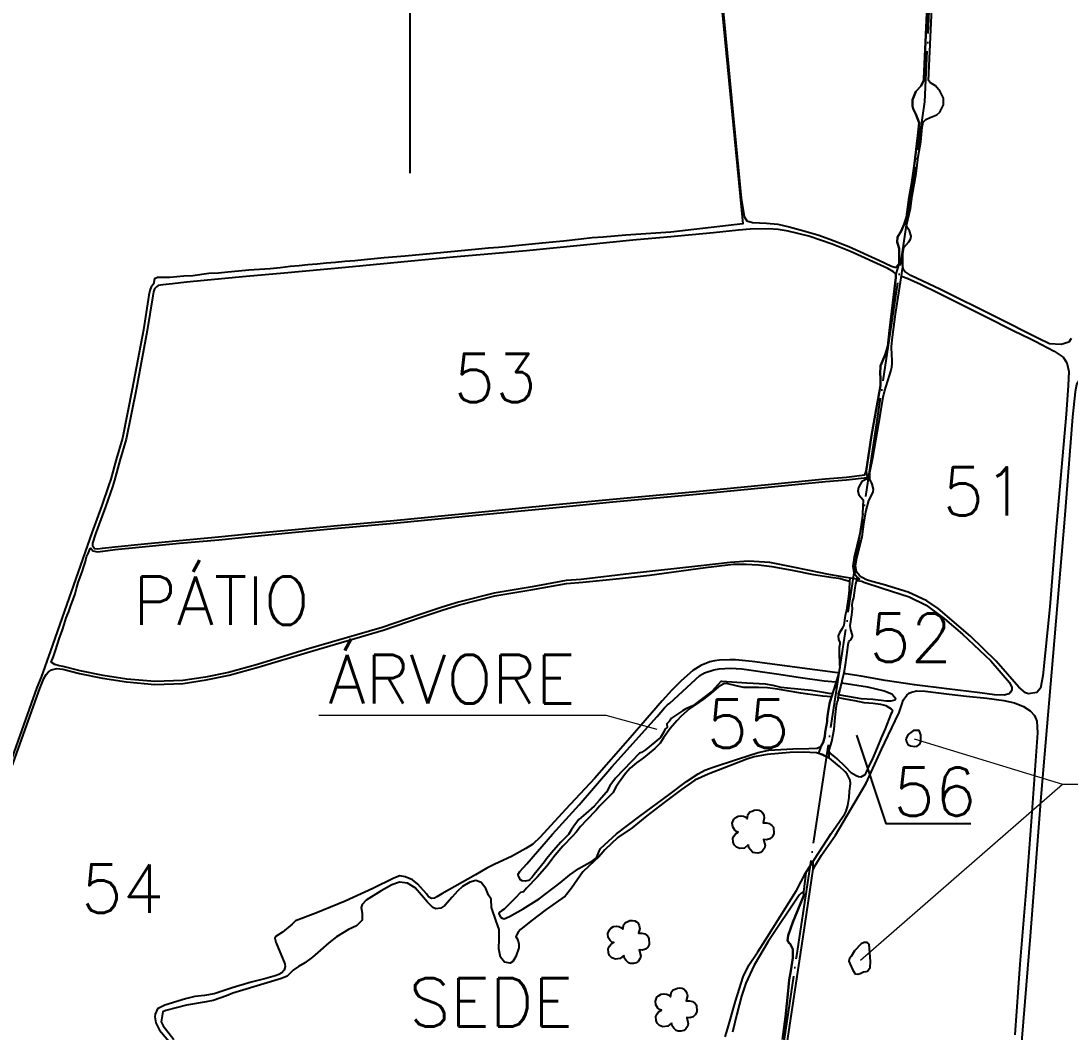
# Model space of a CAD drawing. Extents: x 739818 to 746118, y 7816232 to 7825142.
# Drawn here: x 741187 to 742032, y 7818839 to 7819654 of the extents above; entities that cross this region are included whole.
import ezdxf

# ---------------------------------------------------------------- set-up
doc = ezdxf.new("R2010")
doc.units = 0
doc.header["$MEASUREMENT"] = 0
doc.linetypes.add('CONTINUO', pattern=[0])
doc.linetypes.add('TAPUME', pattern=[94, 80, -7, 0, -7])
doc.layers.add('0114001148', color=1, linetype='Continuous', lineweight=25)
doc.layers.add('TEXTO_DIVERSOS', color=7, linetype='Continuous', lineweight=5)
for name, color, linetype in [('0114001148048', 5, 'Continuous'), ('0114001148049', 5, 'Continuous'), ('0114001148051', 5, 'Continuous'), ('0114001148052', 5, 'Continuous'), ('0114001148053', 5, 'Continuous'), ('0114001148054', 5, 'Continuous'), ('0114001148055', 5, 'Continuous'), ('0114001148056', 5, 'Continuous'), ('0114001148057', 5, 'Continuous'), ('0114001148058', 5, 'Continuous'), ('0114001148060', 5, 'Continuous'), ('_SIMBOLO ARVORE', 118, 'Continuous'), ('MALHA', 8, 'Continuous'), ('PATIO', 7, 'Continuous'), ('REDE_DE_LUZ', 6, 'Continuous'), ('SEDE', 7, 'Continuous'), ('TEXTO', 7, 'Continuous'), ('TEXTO_NUN_TAL', 7, 'Continuous'), ('ÁRVORE', 94, 'Continuous')]:
    doc.layers.add(name, color=color, linetype=linetype)
doc.styles.add('Simplex', font='simplex.shx')

msp = doc.modelspace()

# ---------------------------------------------------------------- linework, layer by layer
at = {"layer": '0114001148', "linetype": 'ByBlock'}
msp.add_lwpolyline([(741719.08, 7819993.73), (741768.13, 7819490.39), (741710.08, 7819483.61), (741673.98, 7819481.06), (741664.8, 7819480.3), (741655.66, 7819479.65), (741646.78, 7819478.88), (741637.91, 7819478), (741623.59, 7819476.39), (741612.29, 7819475.35), (741603.79, 7819474.36), (741595.8, 7819473.7), (741587.81, 7819472.7), (741579.9, 7819472.03), (741571.42, 7819471.27), (741563.4, 7819470.71), (741555.38, 7819469.81), (741538.59, 7819468.27), (741530.19, 7819467.39), (741521.73, 7819466.62), (741513.29, 7819465.96), (741504.47, 7819464.97), (741496.11, 7819464.31), (741479.29, 7819462.77), (741471.31, 7819462.1), (741463.18, 7819461.32), (741455.64, 7819460.54), (741447.67, 7819459.87), (741440.02, 7819459.09), (741432.47, 7819458.53), (741425.22, 7819457.85), (741417.94, 7819457.29), (741410.77, 7819456.49), (741403.49, 7819455.81), (741395.53, 7819454.82), (741387.62, 7819454.16), (741378.84, 7819453.39), (741370.35, 7819452.84), (741361.9, 7819452.18), (741353.45, 7819451.4), (741345.95, 7819450.63), (741338.23, 7819450.17), (741325.12, 7819448.43), (741317.95, 7819448.13), (741306.72, 7819446.97), (741297.55, 7819447.09), (741296.82, 7819447), (741294.26, 7819446.06), (741293.53, 7819441.66), (741291.69, 7819439.58), (741290.46, 7819436.48), (741289.84, 7819432.88), (741285.38, 7819404.91), (741276.46, 7819357.24), (741268.53, 7819317.58), (741263.46, 7819300.57), (741259.1, 7819284.65), (741257.43, 7819279.41), (741251.93, 7819263.54), (741243.78, 7819241.39), (741210.67, 7819146.33), (741203.13, 7819125.29), (741199.72, 7819116.88), (741171.82, 7819038.85)], dxfattribs=at)
at = {"layer": '0114001148048', "linetype": 'ByBlock', "elevation": 603.2}
msp.add_lwpolyline([(742032.44, 7819397.92), (742030.63, 7819395.02), (742024.54, 7819393.08), (742015, 7819393.71), (742006.12, 7819397.99), (741971.71, 7819415.3), (741927.21, 7819437.37), (741903.39, 7819448.79), (741898.45, 7819451.77), (741897.42, 7819453.11), (741896.88, 7819455.62), (741896.91, 7819460.03), (741896.92, 7819464.18), (741897, 7819466.73), (741897.76, 7819471.25), (741901.83, 7819475.76), (741903.25, 7819478.02), (741903.65, 7819480.47), (741902.32, 7819484.69), (741901.13, 7819486.25), (741899.96, 7819488.85), (741901.09, 7819493.42), (741903.26, 7819502.67), (741904.59, 7819512.75), (741907.75, 7819530.72), (741909.44, 7819544.18), (741911.35, 7819556.38), (741912.58, 7819568.09), (741913.39, 7819572.03), (741915.41, 7819574.18), (741918.92, 7819575.9), (741924.33, 7819578.04), (741926.79, 7819580.14), (741929.6, 7819586.01), (741929.61, 7819591.51), (741927.01, 7819596.94), (741923.33, 7819601.33), (741919.35, 7819603.85), (741917.55, 7819605.83), (741963.7, 7820609.48)], dxfattribs=at)
at = {"layer": '0114001148049', "linetype": 'ByBlock', "elevation": 603.48}
msp.add_lwpolyline([(741751.27, 7819672.9), (741753.93, 7819644.8), (741760.95, 7819571.87), (741766.85, 7819510.84), (741769.23, 7819496.26), (741771.23, 7819492.79), (741775.98, 7819491.22), (741787.11, 7819490.9), (741796.41, 7819489.96), (741805.53, 7819487.75), (741814.42, 7819485.52), (741828.39, 7819481.35), (741838.29, 7819477.96), (741853.57, 7819472), (741877.6, 7819460.97), (741887.8, 7819456.1), (741890.41, 7819455.43), (741891.69, 7819455.25), (741893.98, 7819458.5), (741894.14, 7819460.39), (741894.13, 7819464.45), (741894.04, 7819468.54), (741893.94, 7819470.36), (741892.98, 7819473.81), (741892.48, 7819475.53), (741892.66, 7819479.48), (741895.71, 7819484.43), (741898.06, 7819489.89), (741899.94, 7819495.54), (741901.94, 7819511.63), (741904.13, 7819523.51), (741906.1, 7819536.75), (741909.17, 7819561.54), (741910.12, 7819571.59), (741907.36, 7819578.68), (741905.33, 7819582.85), (741904.65, 7819585.3), (741904.75, 7819590.14), (741907.52, 7819596.81), (741911.67, 7819601.41), (741913.87, 7819605.93), (741913.9, 7819607.34), (741959.74, 7820610.35)], dxfattribs=at)
at = {"layer": '0114001148051', "linetype": 'ByBlock', "elevation": 631.21}
msp.add_lwpolyline([(742003.48, 7819395.74), (742018.89, 7819387.75), (742025.95, 7819382.92), (742028.98, 7819378.41), (742030.59, 7819371.27), (742030.12, 7819360.07), (742028.48, 7819337.12), (742020.3, 7819242.41), (742015.21, 7819181.93), (742009.61, 7819126.31), (742007.72, 7819116.37), (742004.84, 7819112.77), (741998.26, 7819111.7), (741995.69, 7819112.58), (741990.27, 7819117.15), (741972.23, 7819138.04), (741951.57, 7819158.14), (741925.32, 7819180.39), (741916.17, 7819186.63), (741901.34, 7819193.62), (741881.07, 7819199.8), (741872.06, 7819202.2), (741867.75, 7819203.68), (741864.27, 7819205.44), (741861.96, 7819207.03), (741859.66, 7819210.14), (741858.97, 7819214.67), (741860.05, 7819221.29), (741864.15, 7819238.16), (741865.53, 7819248.29), (741867.26, 7819258.27), (741869.53, 7819267.45), (741870.91, 7819269.88), (741872.95, 7819274.42), (741873.25, 7819276.58), (741872.35, 7819280.7), (741870.49, 7819284.53), (741870.47, 7819289.98), (741872.79, 7819301.74), (741878.91, 7819337.48), (741881.02, 7819350.76), (741882.15, 7819355.3), (741886.19, 7819368.01), (741887.23, 7819371.6), (741888.03, 7819374.85), (741888.33, 7819377.92), (741888.28, 7819381.02), (741888.06, 7819384.36), (741887.79, 7819391.39), (741888.73, 7819399.01), (741891.06, 7819417.4), (741893.94, 7819436.32), (741895.57, 7819446.82), (741896.73, 7819447.83), (741900.48, 7819446.55), (741911.25, 7819441.64), (741925.45, 7819434.69), (741944.34, 7819425.31), (741962.99, 7819416), (741986.36, 7819404.17), (741999.36, 7819397.83)], close=True, dxfattribs=at)
at = {"layer": '0114001148052', "linetype": 'ByBlock', "elevation": 624.26}
msp.add_lwpolyline([(741865.53, 7819201.76), (741880.28, 7819196.88), (741901.96, 7819189.9), (741915.77, 7819183.21), (741930.53, 7819172.18), (741945.04, 7819159.91), (741967.88, 7819138.24), (741982.75, 7819120.95), (741984.77, 7819116.84), (741984.63, 7819114.87), (741983.77, 7819113.04), (741982.47, 7819111.84), (741978.54, 7819110.71), (741970.72, 7819110.97), (741958.88, 7819112.53), (741932.5, 7819115.71), (741906.36, 7819119.05), (741882.66, 7819122.52), (741863.41, 7819126.07), (741851.09, 7819127.9), (741849.81, 7819129.02), (741850.86, 7819135), (741852.38, 7819146.98), (741852.91, 7819151.62), (741853.5, 7819153.81), (741855.37, 7819155.6), (741856.32, 7819157.91), (741856.35, 7819158.92), (741854.96, 7819163.42), (741854.62, 7819166.43), (741855.84, 7819175.31), (741856.44, 7819180.12), (741856.14, 7819183.38), (741856.71, 7819186.66), (741857.44, 7819189.13), (741858.67, 7819197.16), (741858.99, 7819200.34), (741859.89, 7819203.09), (741861.99, 7819202.74), (741864.05, 7819202.49)], close=True, dxfattribs=at)
at = {"layer": '0114001148053', "linetype": 'ByBlock', "elevation": 627.23}
msp.add_lwpolyline([(741867.42, 7819291.06), (741871.76, 7819319.9), (741875.93, 7819343.66), (741878.9, 7819360.18), (741878.94, 7819366.54), (741878.65, 7819369.6), (741879.1, 7819375.81), (741882.7, 7819384.66), (741884.96, 7819391.8), (741886.13, 7819404.47), (741889.59, 7819433.36), (741891.26, 7819447.15), (741891.42, 7819450.03), (741889.5, 7819451.56), (741884.88, 7819454.31), (741854.81, 7819467.96), (741840.18, 7819473.99), (741821.18, 7819480.22), (741804.69, 7819484.34), (741796.7, 7819485.77), (741788.69, 7819486.31), (741774.1, 7819485.92), (741764.74, 7819485.23), (741744.48, 7819483.04), (741707.3, 7819479.65), (741679.65, 7819477), (741642.58, 7819473.34), (741593.81, 7819468.56), (741534.98, 7819463.41), (741506.58, 7819460.86), (741448.14, 7819455.22), (741398.76, 7819450.64), (741368.21, 7819447.78), (741320.2, 7819443.23), (741308.81, 7819441.96), (741301.13, 7819441.26), (741297.41, 7819440.49), (741295.88, 7819439.53), (741294.43, 7819437.89), (741293.53, 7819435.62), (741292.97, 7819432.36), (741288.51, 7819404.37), (741279.58, 7819356.63), (741271.62, 7819316.82), (741266.51, 7819299.7), (741262.14, 7819283.74), (741260.44, 7819278.41), (741258.6, 7819273.13), (741254.92, 7819262.47), (741246.84, 7819240.54), (741244.47, 7819232.98), (741244.43, 7819231.25), (741246.02, 7819228.9), (741248.58, 7819228.45), (741252.38, 7819228.98), (741262.52, 7819230.14), (741286.28, 7819232.53), (741314.25, 7819235.35), (741345.82, 7819238.16), (741372.18, 7819240.79), (741404.66, 7819243.84), (741441.84, 7819247.38), (741486.97, 7819251.4), (741544.65, 7819257.06), (741617.62, 7819264.21), (741663.34, 7819268.62), (741730.55, 7819274.84), (741788.41, 7819280.38), (741834.53, 7819284.92), (741851.49, 7819286.27), (741866.46, 7819288.11)], close=True, dxfattribs=at)
at = {"layer": '0114001148054', "linetype": 'ByBlock', "elevation": 624.03}
msp.add_lwpolyline([(741174.08, 7819038.04), (741201.96, 7819116.02), (741205.29, 7819124.24), (741207.04, 7819127.25), (741209.06, 7819129.49), (741211.35, 7819131.08), (741215.64, 7819132.26), (741220.41, 7819131.63), (741234.05, 7819128.11), (741252.58, 7819124.32), (741271.79, 7819121.33), (741294.69, 7819119.39), (741317.47, 7819120.13), (741335.87, 7819123.02), (741354.51, 7819126.69), (741377.83, 7819133.27), (741417.21, 7819145.16), (741478.47, 7819163.07), (741508.99, 7819173.4), (741526.74, 7819179.49), (741539.89, 7819183.49), (741568.41, 7819190.66), (741598.93, 7819195.83), (741626.17, 7819200.66), (741639.17, 7819201.69), (741668.85, 7819204.78), (741693, 7819207.31), (741738.01, 7819213.51), (741760.47, 7819216.17), (741765.6, 7819216.24), (741770.7, 7819216.15), (741775.75, 7819216.06), (741780.69, 7819215.75), (741791.36, 7819214.24), (741807.72, 7819211.31), (741825.07, 7819207.83), (741840.74, 7819205.36), (741845.4, 7819204.84), (741854.04, 7819202.51), (741853.81, 7819195.29), (741853.12, 7819190.03), (741851.52, 7819179.17), (741850.51, 7819174.89), (741849.36, 7819167.12), (741848.1, 7819164.47), (741846.72, 7819162.18), (741845.97, 7819160.94), (741844.96, 7819158.41), (741845.28, 7819155.66), (741846.17, 7819153.2), (741846.14, 7819151.85), (741845.72, 7819149.18), (741845.74, 7819145.24), (741846.04, 7819135.47), (741846.15, 7819133.02), (741845.73, 7819130.68), (741845.43, 7819128.6), (741842.54, 7819128.98), (741832.3, 7819130.36), (741819.85, 7819131.98), (741801.94, 7819134.22), (741775.73, 7819137.72), (741762.16, 7819139.17), (741757.78, 7819139.28), (741749.27, 7819138.87), (741745.34, 7819138.28), (741741.56, 7819137.43), (741734.34, 7819134.55), (741727.87, 7819130.46), (741718.51, 7819122.24), (741710.98, 7819114.7), (741703.19, 7819106.01), (741677.47, 7819076.3), (741648.58, 7819043.72), (741625.45, 7819018.66), (741604.82, 7818996.4), (741599.11, 7818990.81), (741593.37, 7818987.13), (741581.91, 7818980.69), (741568.52, 7818974.6), (741561.87, 7818971.49), (741552.95, 7818966.12), (741525.66, 7818950.59), (741521.58, 7818948.23), (741519.96, 7818947.34), (741517.36, 7818946.86), (741515.03, 7818948.21), (741513.34, 7818950.71), (741506.53, 7818958.56), (741502, 7818962), (741496.28, 7818964.51), (741492, 7818965.12), (741487.19, 7818963.27), (741470.07, 7818955.01), (741447.9, 7818944.68), (741424.38, 7818935.16), (741407.98, 7818929.03), (741405.15, 7818926.28), (741397.4, 7818919.96), (741392.39, 7818916.61), (741391.32, 7818914.98), (741391.99, 7818911.74), (741399.22, 7818894.23), (741399.44, 7818892.06), (741398.87, 7818889.2), (741396.88, 7818886.99), (741394.52, 7818885.87), (741391.51, 7818884.76), (741384.03, 7818882.65), (741372.17, 7818879.66), (741356.94, 7818875.01), (741342.35, 7818870.05), (741334.61, 7818868.97), (741326.88, 7818867.95), (741319.43, 7818866.04), (741302.73, 7818861.17), (741296.88, 7818858.09), (741294.78, 7818853.82), (741294.56, 7818851.53), (741295.41, 7818846.94), (741298.43, 7818841.04), (741313.68, 7818822.9)], dxfattribs=at)
at = {"layer": '0114001148055', "linetype": 'ByBlock', "elevation": 609.97}
msp.add_lwpolyline([(741839.41, 7819109.26), (741832.47, 7819109.87), (741820.36, 7819111.49), (741814.7, 7819112.29), (741803.93, 7819114.23), (741796.02, 7819115.47), (741788.08, 7819116.58), (741780.68, 7819116.8), (741768.97, 7819116.87), (741762.79, 7819118.21), (741754.91, 7819120), (741752.75, 7819119.93), (741748.4, 7819117.42), (741742.68, 7819112.36), (741736.32, 7819107.55), (741730.35, 7819103.28), (741725.34, 7819099.88), (741718.45, 7819093.77), (741715.08, 7819089.94), (741709.71, 7819083.9), (741704.31, 7819076.47), (741701.49, 7819072.11), (741697.37, 7819067.75), (741688.06, 7819060.31), (741682.5, 7819056.19), (741677.32, 7819051.81), (741673.71, 7819047.71), (741668.07, 7819039.9), (741665.91, 7819036.49), (741663.36, 7819032.03), (741659.4, 7819027.92), (741652.81, 7819021.28), (741649.94, 7819017.97), (741642.34, 7819009.92), (741637.28, 7819004.88), (741633.83, 7819000.5), (741631.02, 7818997.16), (741623.28, 7818989.05), (741616.91, 7818981.8), (741610.18, 7818973.12), (741602.45, 7818964.06), (741593.88, 7818955.35), (741591.53, 7818952.3), (741589.1, 7818951.87), (741584.96, 7818947.58), (741577.86, 7818940.27), (741575.91, 7818938.41), (741573.66, 7818937.02), (741572.6, 7818936.22), (741571.59, 7818934.83), (741573.03, 7818931.96), (741574.19, 7818931), (741575.94, 7818930.68), (741580.25, 7818932.46), (741591.27, 7818938.71), (741604.05, 7818946.73), (741620.94, 7818959.66), (741628.73, 7818966), (741636.02, 7818971.08), (741646.99, 7818977.26), (741650.21, 7818979.6), (741651.68, 7818982.8), (741652.38, 7818985.03), (741653.46, 7818987.17), (741666.41, 7818999.1), (741685.18, 7819013.3), (741708.46, 7819030.51), (741722.66, 7819041.08), (741732.07, 7819047.39), (741737.51, 7819050.2), (741743.37, 7819052.48), (741764.58, 7819059.4), (741780.47, 7819064.63), (741789.08, 7819066.45), (741808.29, 7819067.41), (741821.2, 7819067.85), (741827.94, 7819068), (741830.83, 7819069.39), (741832.69, 7819072.54), (741834.13, 7819077.31), (741834.45, 7819080.9), (741836.11, 7819089.45), (741836.11, 7819091.66), (741836.57, 7819095.66), (741837.87, 7819104.03)], close=True, dxfattribs=at)
at = {"layer": '0114001148056', "linetype": 'ByBlock', "elevation": 618.53}
msp.add_lwpolyline([(741844.79, 7819108.77), (741850.17, 7819107.62), (741857.92, 7819106.32), (741865.65, 7819104.89), (741873.07, 7819104.31), (741878.89, 7819103.49), (741883.17, 7819102.27), (741887.45, 7819099.71), (741888.58, 7819098.51), (741888.16, 7819096.75), (741887.43, 7819095.41), (741882.72, 7819083.58), (741879.47, 7819076.21), (741876.57, 7819068.97), (741872.25, 7819058.99), (741869.44, 7819053.27), (741868.36, 7819050.55), (741867.24, 7819048.05), (741866.39, 7819046.53), (741863.27, 7819044.77), (741861.38, 7819044.96), (741859.38, 7819045.69), (741855.52, 7819047.78), (741850.41, 7819053.32), (741844.05, 7819059.56), (741842.08, 7819061.08), (741838.56, 7819063.96), (741837.74, 7819065.06), (741837.59, 7819066.43), (741839.66, 7819073.26), (741841.65, 7819083.33), (741842.6, 7819092.84), (741843.5, 7819102.25), (741844.04, 7819105.13), (741844.8, 7819106.58)], close=True, dxfattribs=at)
at = {"layer": '0114001148057', "linetype": 'ByBlock', "elevation": 612.8}
msp.add_lwpolyline([(741797.21, 7818786.29), (741818.21, 7818926.76), (741824.8, 7818970.5), (741825.26, 7818971.47), (741826.87, 7818974.38), (741831.46, 7818981.92), (741842.73, 7818997.93), (741867.5, 7819039.95), (741879.73, 7819066.96), (741890.76, 7819089.98), (741893.88, 7819096.71), (741896.51, 7819103.9), (741897.15, 7819106.68), (741900.23, 7819110.82), (741901.96, 7819112.2), (741903.87, 7819113.07), (741908.31, 7819114.27), (741914.92, 7819114.03), (741934.2, 7819111.57), (741948.34, 7819109.94), (741964.7, 7819108.25), (741978.24, 7819106.29), (741986.86, 7819104.41), (741994.05, 7819101.49), (741999.51, 7819098.03), (742003.04, 7819094.22), (742004.98, 7819089.73), (742005.35, 7819080.26), (742000.37, 7819009.06), (741996.24, 7818955.24), (741991.3, 7818894.09), (741987.11, 7818837.04)], dxfattribs=at)
at = {"layer": '0114001148058', "color": 5, "linetype": 'CONTINUO'}
msp.add_lwpolyline([(741800.18, 7818833.47), (741802.37, 7818851.53), (741804.65, 7818872.57), (741805.48, 7818881.33), (741806.8, 7818888.73), (741808.27, 7818899.25), (741808.45, 7818906.26), (741806.26, 7818910.32), (741805.32, 7818911.07), (741803.98, 7818913.17), (741804.53, 7818917.03), (741808.31, 7818927.97), (741816.53, 7818947.6), (741817.22, 7818949.62), (741817.04, 7818951.94), (741815.82, 7818951.73), (741815.12, 7818951.22), (741813.43, 7818949.53), (741788.61, 7818912.29), (741777.14, 7818893.25), (741770.52, 7818878.86), (741766.93, 7818868.17), (741763.2, 7818853.8), (741759.8, 7818839.21)], dxfattribs=at)
at = {"layer": '0114001148060', "linetype": 'ByBlock', "elevation": 631.46}
msp.add_lwpolyline([(742567.61, 7818703.8), (742449.68, 7818854.68), (742348.16, 7818984.74), (742233.29, 7819131.76), (742132.31, 7819260.99), (742057.03, 7819357.56), (742053.62, 7819362), (742052.33, 7819363.5), (742050.1, 7819365.25), (742047.1, 7819366.44), (742044.15, 7819366.74), (742042.55, 7819366.41), (742040.88, 7819365.72), (742039.3, 7819364.56), (742036.93, 7819360.94), (742035.67, 7819354.92), (742033.62, 7819334.8), (742027.02, 7819252.47), (742017.64, 7819141.89), (742008.21, 7819028.54), (741999.45, 7818916.57), (741989.7, 7818795.03)], dxfattribs=at)
at = {"layer": '_SIMBOLO ARVORE', "linetype": 'CONTINUO'}
for points in [[(741772.51, 7818990.08, 0), (741769.5, 7818987.56, 0), (741765.68, 7818987.11, 0), (741762.96, 7818988.17, 0), (741761.03, 7818990.07, 0), (741760.23, 7818992.24, 0), (741760.01, 7818995.46, 0), (741761.05, 7818997.48, 0), (741762.15, 7818998.98, 0), (741764.35, 7819000.47, 0), (741762.95, 7819000.92, 0), (741761.57, 7819002.06, 0), (741759.95, 7819004.62, 0), (741759.66, 7819007.66, 0), (741760.83, 7819010.83, 0), (741762.06, 7819011.97, 0), (741764.3, 7819013.34, 0), (741766.66, 7819013.66, 0), (741768.54, 7819013.39, 0), (741770.03, 7819012.7, 0), (741771.66, 7819011.24, 0), (741772.15, 7819014.03, 0), (741772.57, 7819015.14, 0), (741773.79, 7819016.68, 0), (741775.6, 7819017.35, 0), (741777.37, 7819018.13, 0), (741779.37, 7819018.32, 0), (741781.25, 7819018.05, 0), (741782.78, 7819017.24, 0), (741783.92, 7819016.01, 0), (741784.91, 7819014.04, 0), (741785.3, 7819011.86, 0), (741784.4, 7819007.96, 0), (741787.13, 7819008, 0), (741789.39, 7819007.46, 0), (741791.52, 7819005.77, 0), (741792.7, 7819004.42, 0), (741793.02, 7818999.06, 0), (741791.7, 7818996.66, 0), (741789.95, 7818995.06, 0), (741787.2, 7818994.32, 0), (741784.79, 7818994.53, 0), (741786.08, 7818989.52, 0), (741785.49, 7818987.39, 0), (741784.04, 7818985.35, 0), (741782.45, 7818984.08, 0), (741780.18, 7818983.52, 0), (741777.93, 7818983.66, 0), (741776.25, 7818984.13, 0), (741774.32, 7818986.03, 0), (741773, 7818987.74, 0), (741772.6, 7818990.34, 0)], [(741672.3, 7818901.06, 0), (741669.29, 7818898.54, 0), (741665.47, 7818898.1, 0), (741662.75, 7818899.16, 0), (741660.82, 7818901.05, 0), (741660.02, 7818903.23, 0), (741659.8, 7818906.44, 0), (741660.84, 7818908.47, 0), (741661.94, 7818909.96, 0), (741664.14, 7818911.46, 0), (741662.74, 7818911.9, 0), (741661.36, 7818913.04, 0), (741659.74, 7818915.6, 0), (741659.45, 7818918.65, 0), (741660.62, 7818921.82, 0), (741661.85, 7818922.95, 0), (741664.09, 7818924.32, 0), (741666.45, 7818924.64, 0), (741668.33, 7818924.37, 0), (741669.82, 7818923.68, 0), (741671.45, 7818922.23, 0), (741671.94, 7818925.01, 0), (741672.36, 7818926.12, 0), (741673.58, 7818927.67, 0), (741675.39, 7818928.33, 0), (741677.16, 7818929.12, 0), (741679.16, 7818929.3, 0), (741681.04, 7818929.03, 0), (741682.57, 7818928.22, 0), (741683.71, 7818926.99, 0), (741684.7, 7818925.03, 0), (741685.09, 7818922.84, 0), (741684.19, 7818918.94, 0), (741686.92, 7818918.99, 0), (741689.18, 7818918.44, 0), (741691.31, 7818916.76, 0), (741692.49, 7818915.41, 0), (741692.81, 7818910.04, 0), (741691.49, 7818907.64, 0), (741689.74, 7818906.04, 0), (741686.99, 7818905.3, 0), (741684.58, 7818905.52, 0), (741685.87, 7818900.5, 0), (741685.28, 7818898.37, 0), (741683.83, 7818896.33, 0), (741682.24, 7818895.06, 0), (741679.97, 7818894.5, 0), (741677.72, 7818894.64, 0), (741676.04, 7818895.12, 0), (741674.11, 7818897.01, 0), (741672.79, 7818898.72, 0), (741672.39, 7818901.32, 0)], [(741710.65, 7818846.66, 0), (741707.64, 7818844.14, 0), (741703.82, 7818843.7, 0), (741701.1, 7818844.76, 0), (741699.17, 7818846.65, 0), (741698.37, 7818848.83, 0), (741698.15, 7818852.04, 0), (741699.2, 7818854.07, 0), (741700.29, 7818855.56, 0), (741702.49, 7818857.06, 0), (741701.09, 7818857.5, 0), (741699.71, 7818858.64, 0), (741698.09, 7818861.2, 0), (741697.8, 7818864.25, 0), (741698.97, 7818867.42, 0), (741700.2, 7818868.55, 0), (741702.44, 7818869.93, 0), (741704.8, 7818870.24, 0), (741706.68, 7818869.97, 0), (741708.17, 7818869.28, 0), (741709.8, 7818867.83, 0), (741710.29, 7818870.61, 0), (741710.71, 7818871.72, 0), (741711.93, 7818873.27, 0), (741713.74, 7818873.93, 0), (741715.52, 7818874.72, 0), (741717.51, 7818874.9, 0), (741719.39, 7818874.63, 0), (741720.92, 7818873.82, 0), (741722.06, 7818872.59, 0), (741723.06, 7818870.63, 0), (741723.45, 7818868.44, 0), (741722.54, 7818864.54, 0), (741725.27, 7818864.59, 0), (741727.53, 7818864.04, 0), (741729.66, 7818862.36, 0), (741730.84, 7818861.01, 0), (741731.16, 7818855.64, 0), (741729.84, 7818853.24, 0), (741728.1, 7818851.64, 0), (741725.35, 7818850.9, 0), (741722.93, 7818851.12, 0), (741724.22, 7818846.1, 0), (741723.63, 7818843.97, 0), (741722.18, 7818841.93, 0), (741720.59, 7818840.66, 0), (741718.32, 7818840.1, 0), (741716.07, 7818840.24, 0), (741714.39, 7818840.72, 0), (741712.46, 7818842.61, 0), (741711.14, 7818844.33, 0), (741710.74, 7818846.92, 0)]]:
    msp.add_polyline3d(points, dxfattribs=at)
at = {"layer": 'MALHA', "linetype": 'ByBlock'}
msp.add_lwpolyline([(741500, 7820773.36), (741500, 7819531.06)], dxfattribs=at)
at = {"layer": 'PATIO', "linetype": 'ByBlock'}
msp.add_lwpolyline([(741637.8, 7819203.87), (741625.88, 7819202.92), (741598.54, 7819198.08), (741567.94, 7819192.9), (741539.28, 7819185.69), (741526.03, 7819181.66), (741508.25, 7819175.56), (741477.78, 7819165.24), (741416.56, 7819147.35), (741377.2, 7819135.46), (741353.98, 7819128.91), (741335.47, 7819125.27), (741317.26, 7819122.4), (741294.75, 7819121.67), (741272.07, 7819123.6), (741252.99, 7819126.56), (741234.56, 7819130.33), (741220.85, 7819133.87), (741217.71, 7819134.29), (741214.18, 7819135.51), (741211.14, 7819137.24), (741212.93, 7819141.79), (741214.57, 7819146.64), (741216.21, 7819151.71), (741217.85, 7819156.89), (741219.92, 7819162.4), (741221.67, 7819167.7), (741223.31, 7819172.88), (741225.38, 7819178.17), (741227.02, 7819183.02), (741228.76, 7819187.65), (741230.4, 7819192.27), (741231.61, 7819196.69), (741232.93, 7819201.32), (741236.2, 7819210.14), (741237.51, 7819214.33), (741238.72, 7819218.3), (741239.61, 7819222.16), (741241.23, 7819225.46), (741242.41, 7819228.83), (741243.15, 7819229.08), (741244.67, 7819226.83), (741248.54, 7819226.14), (741252.67, 7819226.71), (741262.77, 7819227.88), (741314.47, 7819233.08), (741346.04, 7819235.89), (741372.4, 7819238.52), (741404.88, 7819241.57), (741442.05, 7819245.11), (741487.18, 7819249.13), (741544.87, 7819254.79), (741617.84, 7819261.94), (741663.56, 7819266.35), (741730.76, 7819272.57), (741788.63, 7819278.11), (741834.73, 7819282.65), (741851.72, 7819284), (741868.18, 7819286.03), (741867.78, 7819284.69), (741863.83, 7819282.86), (741861.23, 7819277.96), (741860.78, 7819275.12), (741861.57, 7819272.14), (741865.14, 7819268.12), (741864.6, 7819256.64), (741863.95, 7819247.9), (741861.91, 7819238.59), (741857.82, 7819221.75), (741856.66, 7819214.68), (741857.5, 7819209.24), (741860.35, 7819205.37), (741861.77, 7819204.39), (741861.7, 7819203.88), (741851.28, 7819205.38), (741837.41, 7819207.88), (741821.84, 7819211.19), (741805.92, 7819214.4), (741789.82, 7819217.41), (741772.68, 7819218.65), (741757.93, 7819217.62), (741734.26, 7819214.95), (741678.48, 7819208.73)], close=True, dxfattribs=at)
at = {"layer": 'REDE_DE_LUZ', "color": 6, "linetype": 'TAPUME', "flags": 128}
msp.add_lwpolyline([(741742.24, 7818433.04), (741811.51, 7818900.92), (741914.75, 7819588.44), (741973.44, 7820860.79)], dxfattribs=at)
at = {"layer": 'REDE_DE_LUZ'}
msp.add_lwpolyline([(741960.22, 7820620.66), (741913.9, 7819607.34), (741913.87, 7819605.93), (741911.67, 7819601.41), (741907.52, 7819596.81), (741904.75, 7819590.14), (741904.65, 7819585.3), (741905.33, 7819582.85), (741907.36, 7819578.68), (741910.12, 7819571.59), (741909.17, 7819561.54), (741906.1, 7819536.75), (741904.13, 7819523.51), (741901.94, 7819511.63), (741899.94, 7819495.54), (741898.06, 7819489.89), (741895.71, 7819484.43), (741892.66, 7819479.48), (741892.48, 7819475.53), (741892.98, 7819473.81), (741893.94, 7819470.36), (741894.04, 7819468.54), (741894.13, 7819464.45), (741894.14, 7819460.39), (741893.98, 7819458.5), (741891.42, 7819450.03), (741891.26, 7819447.15), (741886.13, 7819404.47), (741884.96, 7819391.8), (741882.7, 7819384.66), (741879.1, 7819375.81), (741878.65, 7819369.6), (741878.94, 7819366.54), (741878.9, 7819360.18), (741875.93, 7819343.66), (741871.76, 7819319.9), (741867.42, 7819291.06), (741868.18, 7819286.03), (741867.78, 7819284.69), (741863.83, 7819282.86), (741861.23, 7819277.96), (741860.78, 7819275.12), (741861.57, 7819272.14), (741865.14, 7819268.12), (741864.6, 7819256.64), (741863.95, 7819247.9), (741861.91, 7819238.59), (741857.82, 7819221.75), (741856.66, 7819214.68), (741857.5, 7819209.24), (741857.83, 7819208.79), (741859.66, 7819210.14), (741858.97, 7819214.67), (741860.05, 7819221.29), (741864.15, 7819238.16), (741865.53, 7819248.29), (741867.26, 7819258.27), (741869.53, 7819267.45), (741870.91, 7819269.88), (741872.95, 7819274.42), (741873.25, 7819276.58), (741872.35, 7819280.7), (741870.49, 7819284.53), (741870.47, 7819289.98), (741872.79, 7819301.74), (741878.91, 7819337.48), (741881.02, 7819350.76), (741882.15, 7819355.3), (741886.19, 7819368.01), (741887.23, 7819371.6), (741888.03, 7819374.85), (741888.33, 7819377.92), (741888.28, 7819381.02), (741888.06, 7819384.36), (741887.79, 7819391.39), (741888.73, 7819399.01), (741891.06, 7819417.4), (741893.94, 7819436.32), (741895.57, 7819446.82), (741896.88, 7819455.62), (741896.91, 7819460.03), (741896.92, 7819464.18), (741897, 7819466.73), (741897.76, 7819471.25), (741901.83, 7819475.76), (741903.25, 7819478.02), (741903.65, 7819480.47), (741902.32, 7819484.69), (741901.13, 7819486.25), (741899.96, 7819488.85), (741901.09, 7819493.42), (741903.26, 7819502.67), (741904.59, 7819512.75), (741907.75, 7819530.72), (741909.44, 7819544.18), (741911.35, 7819556.38), (741912.58, 7819568.09), (741913.39, 7819572.03), (741915.41, 7819574.18), (741918.92, 7819575.9), (741924.33, 7819578.04), (741926.79, 7819580.14), (741929.6, 7819586.01), (741929.61, 7819591.51), (741927.01, 7819596.94), (741923.33, 7819601.33), (741919.35, 7819603.85), (741917.55, 7819605.83), (741963.7, 7820609.48)], dxfattribs=at)
at = {"layer": 'REDE_DE_LUZ', "linetype": 'ByBlock'}
msp.add_lwpolyline([(741854.39, 7819204.93), (741854.04, 7819202.51), (741853.81, 7819195.29), (741853.12, 7819190.03), (741851.52, 7819179.17), (741850.51, 7819174.89), (741849.36, 7819167.12), (741848.1, 7819164.47), (741845.97, 7819160.94), (741844.96, 7819158.41), (741845.28, 7819155.66), (741846.17, 7819153.2), (741846.14, 7819151.85), (741845.72, 7819149.18), (741845.74, 7819145.24), (741846.04, 7819135.47), (741846.15, 7819133.02), (741845.73, 7819130.68), (741845.43, 7819128.6), (741839.41, 7819109.26), (741837.87, 7819104.03), (741836.57, 7819095.66), (741836.11, 7819091.66), (741836.11, 7819089.45), (741834.45, 7819080.9), (741834.13, 7819077.31), (741832.69, 7819072.54), (741830.83, 7819069.39), (741828.97, 7819063.87), (741831.89, 7819062.88), (741837.59, 7819060.22), (741837.59, 7819066.43), (741839.66, 7819073.26), (741841.65, 7819083.33), (741842.6, 7819092.84), (741843.5, 7819102.25), (741844.04, 7819105.13), (741844.8, 7819106.58), (741844.79, 7819108.77), (741849.81, 7819129.02), (741850.86, 7819135), (741852.38, 7819146.98), (741852.91, 7819151.62), (741853.5, 7819153.81), (741855.37, 7819155.6), (741856.32, 7819157.91), (741856.35, 7819158.92), (741854.96, 7819163.42), (741854.62, 7819166.43), (741855.84, 7819175.31), (741856.44, 7819180.12), (741856.14, 7819183.38), (741856.71, 7819186.66), (741857.44, 7819189.13), (741858.67, 7819197.16), (741858.99, 7819200.34), (741859.89, 7819203.09), (741860.04, 7819204.12)], close=True, dxfattribs=at)
at = {"layer": 'REDE_DE_LUZ', "color": 6, "linetype": 'CONTINUO'}
msp.add_lwpolyline([(741797.21, 7818786.29), (741818.21, 7818926.76), (741824.8, 7818970.5), (741824.8, 7818977.05), (741818.8, 7818967.85), (741817.04, 7818951.94), (741817.22, 7818949.62), (741816.53, 7818947.6), (741808.31, 7818927.97), (741804.53, 7818917.03), (741803.98, 7818913.17), (741805.32, 7818911.07), (741806.26, 7818910.32), (741808.45, 7818906.26), (741808.27, 7818899.25), (741806.8, 7818888.73), (741805.48, 7818881.33), (741804.65, 7818872.57), (741802.37, 7818851.53), (741800.18, 7818833.47)], dxfattribs=at)
at = {"layer": 'SEDE'}
msp.add_lwpolyline([(741753.78, 7818835.67), (741755.93, 7818842.44), (741762.13, 7818864.19), (741768.44, 7818883.9), (741772.96, 7818893.39), (741780.26, 7818903.91), (741786.27, 7818913.56), (741811.22, 7818953.33), (741818.8, 7818967.85), (741839.24, 7818999.19), (741850.27, 7819015.02), (741851.39, 7819017.39), (741852.77, 7819021.93), (741853.8, 7819028.41), (741854.12, 7819033.31), (741854.91, 7819039.26), (741854.55, 7819042.24), (741852.16, 7819046.95), (741850.52, 7819049.04), (741846.07, 7819053.32), (741837.98, 7819060.04), (741831.89, 7819062.88), (741827.45, 7819064.38), (741816.98, 7819064.68), (741806.07, 7819064.57), (741787.78, 7819062.92), (741777.18, 7819060.95), (741771.36, 7819059.24), (741740.21, 7819046.96), (741729.42, 7819042.18), (741718.83, 7819034.75), (741704.66, 7819024.3), (741690.91, 7819013.66), (741679.01, 7819003.97), (741667.42, 7818996.21), (741657.07, 7818986.06), (741652.22, 7818980.39), (741644.16, 7818973.11), (741639.39, 7818968.51), (741635.06, 7818962.23), (741630.21, 7818955.24), (741625.16, 7818948.77), (741609.83, 7818938.16), (741597.53, 7818928.62), (741589.01, 7818922.06), (741587.11, 7818919.73), (741585.92, 7818917.49), (741585.41, 7818916.29), (741587.03, 7818913.59), (741587.87, 7818910.09), (741587.62, 7818907.11), (741585.38, 7818900.14), (741582.82, 7818896.16), (741580.67, 7818894.99), (741576.18, 7818895.61), (741573.01, 7818899.84), (741571.56, 7818906.34), (741571.9, 7818914.45), (741571.98, 7818921.87), (741569.49, 7818928.7), (741565.8, 7818939.81), (741565.43, 7818946.35), (741563.43, 7818949.67), (741561.26, 7818955.02), (741557.4, 7818959.76), (741552.98, 7818961.36), (741548.35, 7818960.16), (741542.49, 7818956.66), (741538.43, 7818952.89), (741534.11, 7818948.12), (741528.12, 7818941.41), (741524.98, 7818939.16), (741520.94, 7818938.56), (741518.48, 7818939.69), (741514.12, 7818943.96), (741509.28, 7818949.7), (741504.38, 7818955.58), (741498.07, 7818959.22), (741491.56, 7818959.98), (741485.38, 7818958.07), (741476.85, 7818953.19), (741464.8, 7818945.68), (741461.57, 7818942.02), (741460.79, 7818939.82), (741461.6, 7818935.07), (741461.6, 7818929.44), (741457.01, 7818924.85), (741450.5, 7818921.96), (741441, 7818916.15), (741434.69, 7818911.24), (741427.99, 7818905.4), (741421.62, 7818899.74), (741415.45, 7818895.13), (741410.24, 7818892.19), (741406.13, 7818889.16), (741401.15, 7818884.43), (741396.68, 7818882.49), (741385.06, 7818879.16), (741357.55, 7818870.69), (741352.25, 7818868.47), (741341.48, 7818864.7), (741335.97, 7818863.7), (741320.05, 7818861.15), (741303.39, 7818856.69), (741301.06, 7818855.7), (741299.74, 7818847.6), (741301.37, 7818844.49), (741309.99, 7818833.41)], dxfattribs=at)
at = {"layer": 'TEXTO'}
msp.add_lwpolyline([(741859.72, 7819078.42), (741883.29, 7819007.46), (741951.76, 7819007.46)], dxfattribs=at)
at = {"layer": 'TEXTO_DIVERSOS'}
for points, elevation in [([(741699.15, 7819082.93), (741658.11, 7819094.26), (741426.77, 7819094.26)], 618.25), ([(741906.16, 7819075.67), (742025.62, 7819039.1)], 618.63), ([(741862.86, 7818897.23), (742025.62, 7819039.1), (742249.91, 7819039.1)], 616.34)]:
    msp.add_lwpolyline(points, dxfattribs=dict(at, elevation=elevation))
at = {"layer": 'ÁRVORE', "linetype": 'ByBlock'}
for points, elevation in [([(741840.14, 7819111.82), (741837.52, 7819112.18), (741833.13, 7819112.95), (741823.4, 7819114.4), (741804, 7819116.27), (741798.89, 7819116.99), (741792.57, 7819118.52), (741786.31, 7819119.47), (741771.32, 7819120.34), (741751.21, 7819121.65), (741750.33, 7819121.59), (741743.53, 7819113.96), (741727.82, 7819102.19), (741722.28, 7819099.59), (741719.6, 7819097.97), (741710.81, 7819092.08), (741708.97, 7819089.73), (741706.87, 7819087.51), (741707.08, 7819084.65), (741705.7, 7819083.5), (741704.18, 7819080.69), (741701.85, 7819076.72), (741689.79, 7819066.78), (741686.46, 7819064.45), (741684.88, 7819064.02), (741665.62, 7819043.76), (741661.11, 7819037.77), (741658.27, 7819032.53), (741652.48, 7819025.95), (741648.51, 7819021.42), (741641.64, 7819015.48), (741636.06, 7819010.58), (741633.33, 7819007.19), (741630.06, 7819002.42), (741627.86, 7818998.53), (741621.46, 7818992.21), (741615.71, 7818985.52), (741609.89, 7818978.79), (741608.38, 7818976.49), (741600.2, 7818966.19), (741598.45, 7818964.03), (741596.49, 7818962.21), (741595.41, 7818961.52), (741592.86, 7818960.93), (741590.39, 7818961.21), (741589.17, 7818961.92), (741588.05, 7818963.96), (741587.55, 7818964.74), (741587.31, 7818966.67), (741588.57, 7818968.64), (741594.15, 7818974.87), (741614.82, 7818998.73), (741636.24, 7819022.35), (741662.73, 7819053.07), (741699.24, 7819093.61), (741705.17, 7819100.4), (741707.37, 7819102.94), (741709.3, 7819104.19), (741733.49, 7819126.6), (741737.13, 7819128.57), (741744.76, 7819131.15), (741749.13, 7819131.97), (741758.24, 7819132.46), (741767.3, 7819131.81), (741795.29, 7819127.81), (741814.47, 7819124.92), (741833.66, 7819122.35), (741843.12, 7819121.4), (741842.97, 7819120.09), (741842.65, 7819118.92), (741841.05, 7819114.82), (741840.16, 7819111.82)], 618.25), ([(741844.78, 7819111.28), (741846.53, 7819115.59), (741847.82, 7819120.53), (741868.51, 7819117.32), (741881.8, 7819114.25), (741888.04, 7819111.87), (741889.86, 7819109.59), (741891.42, 7819107.72), (741890.44, 7819106.71), (741887.26, 7819105.8), (741883.72, 7819105.94), (741872.78, 7819107.09), (741863.32, 7819107.88), (741846.6, 7819110.79)], 615.24)]:
    msp.add_lwpolyline(points, close=True, dxfattribs=dict(at, elevation=elevation))
at = {"layer": 'ÁRVORE', "color": 94, "elevation": 618.63}
msp.add_lwpolyline([(741899.51, 7819075.64), (741899.8, 7819073.07), (741901.03, 7819071.02), (741903.05, 7819069.86), (741906.5, 7819069.23), (741908.49, 7819069.76), (741910.63, 7819071.11), (741911.47, 7819073.37), (741911.56, 7819077.36), (741911.57, 7819078.7), (741910.04, 7819082.27), (741905.6, 7819082.23), (741901.15, 7819078.95)], close=True, dxfattribs=at)
at = {"layer": 'ÁRVORE', "color": 94, "elevation": 616.34}
msp.add_lwpolyline([(741869.98, 7818910.23), (741868.19, 7818911.47), (741867.15, 7818911.64), (741865.79, 7818911.57), (741863.34, 7818910.37), (741858.07, 7818904.88), (741855.38, 7818900.35), (741853.98, 7818898.56), (741853.54, 7818896.62), (741854.34, 7818894.7), (741856.68, 7818889.27), (741858.71, 7818886.41), (741860.73, 7818886.03), (741862.7, 7818886.5), (741865.24, 7818887.8), (741867.32, 7818888.21), (741868.44, 7818888.45), (741870.65, 7818891.43), (741870.93, 7818896.28), (741869.98, 7818910.23)], dxfattribs=at)

# ---------------------------------------------------------------- texts
at = {"layer": 'TEXTO_DIVERSOS', "linetype": 'Continuous', "style": 'Simplex'}
for s, p in [('PÁTIO', (741277.1, 7819167.29)), ('ÁRVORE', (741434.36, 7819104.08, 1.91)), ('SEDE', (741499.12, 7818843.84))]:
    msp.add_text(s, height=39, dxfattribs=at).set_placement(p)
at = {"layer": 'TEXTO_NUN_TAL', "linetype": 'Continuous', "style": 'Simplex'}
for s, p in [('53', (741535.23, 7819346.69)), ('51', (741928.96, 7819255.26)), ('52', (741869.85, 7819137.46)), ('55', (741738.89, 7819068.2)), ('56', (741889.33, 7819013.41)), ('54', (741235.21, 7818935.39))]:
    msp.add_text(s, height=39, dxfattribs=at).set_placement(p)

doc.saveas('drawing.dxf')
